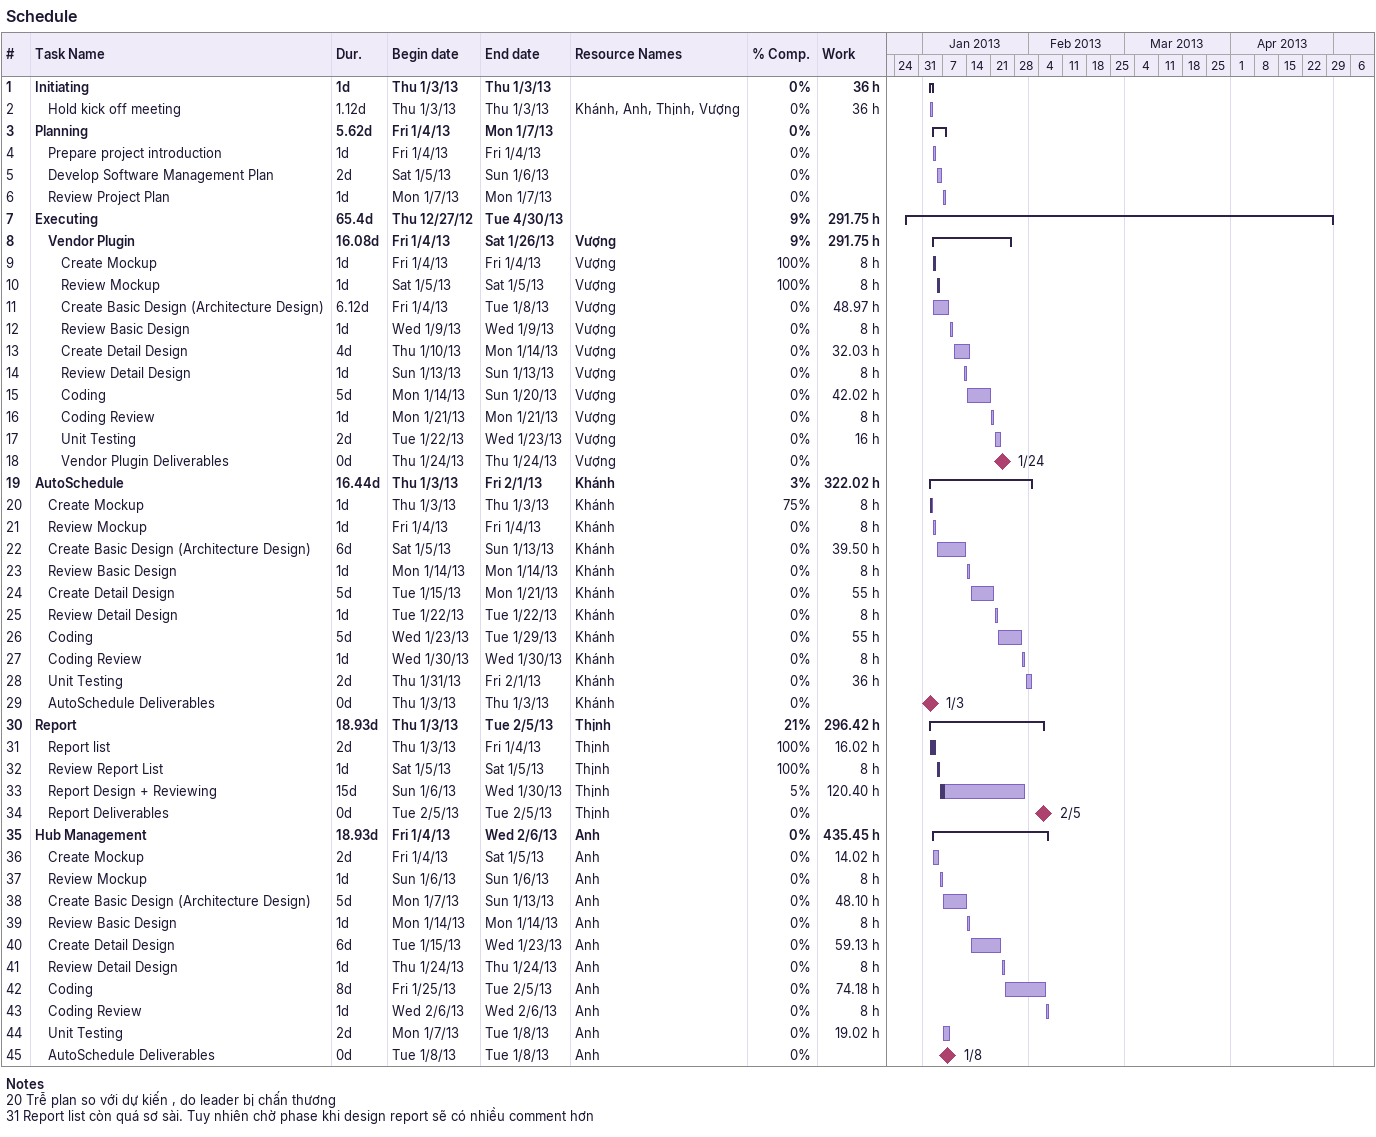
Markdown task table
Schedule

| ID | Level | Task | Duration | Start | Finish | Resources | % complete | Work (h) |
|---|---|---|---|---|---|---|---|---|
| 1 | 1 | **Initiating** | 1d | 2013-01-03 | 2013-01-03 |  | 0 | 36 |
| 2 | 2 | Hold kick off meeting | 1.12d | 2013-01-03 | 2013-01-03 | Khánh, Anh, Thịnh, Vượng | 0 | 36 |
| 3 | 1 | **Planning** | 5.62d | 2013-01-04 | 2013-01-07 |  | 0 |  |
| 4 | 2 | Prepare project introduction | 1d | 2013-01-04 | 2013-01-04 |  | 0 |  |
| 5 | 2 | Develop Software Management Plan | 2d | 2013-01-05 | 2013-01-06 |  | 0 |  |
| 6 | 2 | Review Project Plan | 1d | 2013-01-07 | 2013-01-07 |  | 0 |  |
| 7 | 1 | **Executing** | 65.4d | 2012-12-27 | 2013-04-30 |  | 9 | 291.75 |
| 8 | 2 | **Vendor Plugin** | 16.08d | 2013-01-04 | 2013-01-26 | Vượng | 9 | 291.75 |
| 9 | 3 | Create Mockup | 1d | 2013-01-04 | 2013-01-04 | Vượng | 100 | 8 |
| 10 | 3 | Review Mockup | 1d | 2013-01-05 | 2013-01-05 | Vượng | 100 | 8 |
| 11 | 3 | Create Basic Design (Architecture Design) | 6.12d | 2013-01-04 | 2013-01-08 | Vượng | 0 | 48.97 |
| 12 | 3 | Review Basic Design | 1d | 2013-01-09 | 2013-01-09 | Vượng | 0 | 8 |
| 13 | 3 | Create Detail Design | 4d | 2013-01-10 | 2013-01-14 | Vượng | 0 | 32.03 |
| 14 | 3 | Review Detail Design | 1d | 2013-01-13 | 2013-01-13 | Vượng | 0 | 8 |
| 15 | 3 | Coding | 5d | 2013-01-14 | 2013-01-20 | Vượng | 0 | 42.02 |
| 16 | 3 | Coding Review | 1d | 2013-01-21 | 2013-01-21 | Vượng | 0 | 8 |
| 17 | 3 | Unit Testing | 2d | 2013-01-22 | 2013-01-23 | Vượng | 0 | 16 |
| 18 | 3 | Vendor Plugin Deliverables | 0d | 2013-01-24 | 2013-01-24 | Vượng | 0 |  |
| 19 | 1 | **AutoSchedule** | 16.44d | 2013-01-03 | 2013-02-01 | Khánh | 3 | 322.02 |
| 20 | 2 | Create Mockup | 1d | 2013-01-03 | 2013-01-03 | Khánh | 75 | 8 |
| 21 | 2 | Review Mockup | 1d | 2013-01-04 | 2013-01-04 | Khánh | 0 | 8 |
| 22 | 2 | Create Basic Design (Architecture Design) | 6d | 2013-01-05 | 2013-01-13 | Khánh | 0 | 39.50 |
| 23 | 2 | Review Basic Design | 1d | 2013-01-14 | 2013-01-14 | Khánh | 0 | 8 |
| 24 | 2 | Create Detail Design | 5d | 2013-01-15 | 2013-01-21 | Khánh | 0 | 55 |
| 25 | 2 | Review Detail Design | 1d | 2013-01-22 | 2013-01-22 | Khánh | 0 | 8 |
| 26 | 2 | Coding | 5d | 2013-01-23 | 2013-01-29 | Khánh | 0 | 55 |
| 27 | 2 | Coding Review | 1d | 2013-01-30 | 2013-01-30 | Khánh | 0 | 8 |
| 28 | 2 | Unit Testing | 2d | 2013-01-31 | 2013-02-01 | Khánh | 0 | 36 |
| 29 | 2 | AutoSchedule Deliverables | 0d | 2013-01-03 | 2013-01-03 | Khánh | 0 |  |
| 30 | 1 | **Report** | 18.93d | 2013-01-03 | 2013-02-05 | Thịnh | 21 | 296.42 |
| 31 | 2 | Report list | 2d | 2013-01-03 | 2013-01-04 | Thịnh | 100 | 16.02 |
| 32 | 2 | Review Report List | 1d | 2013-01-05 | 2013-01-05 | Thịnh | 100 | 8 |
| 33 | 2 | Report Design + Reviewing | 15d | 2013-01-06 | 2013-01-30 | Thịnh | 5 | 120.40 |
| 34 | 2 | Report Deliverables | 0d | 2013-02-05 | 2013-02-05 | Thịnh | 0 |  |
| 35 | 1 | **Hub Management** | 18.93d | 2013-01-04 | 2013-02-06 | Anh | 0 | 435.45 |
| 36 | 2 | Create Mockup | 2d | 2013-01-04 | 2013-01-05 | Anh | 0 | 14.02 |
| 37 | 2 | Review Mockup | 1d | 2013-01-06 | 2013-01-06 | Anh | 0 | 8 |
| 38 | 2 | Create Basic Design (Architecture Design) | 5d | 2013-01-07 | 2013-01-13 | Anh | 0 | 48.10 |
| 39 | 2 | Review Basic Design | 1d | 2013-01-14 | 2013-01-14 | Anh | 0 | 8 |
| 40 | 2 | Create Detail Design | 6d | 2013-01-15 | 2013-01-23 | Anh | 0 | 59.13 |
| 41 | 2 | Review Detail Design | 1d | 2013-01-24 | 2013-01-24 | Anh | 0 | 8 |
| 42 | 2 | Coding | 8d | 2013-01-25 | 2013-02-05 | Anh | 0 | 74.18 |
| 43 | 2 | Coding Review | 1d | 2013-02-06 | 2013-02-06 | Anh | 0 | 8 |
| 44 | 2 | Unit Testing | 2d | 2013-01-07 | 2013-01-08 | Anh | 0 | 19.02 |
| 45 | 2 | AutoSchedule Deliverables | 0d | 2013-01-08 | 2013-01-08 | Anh | 0 |  |

Notes
- 20: Trễ plan so với dự kiến , do leader bị chấn thương
- 31: Report list còn quá sơ sài. Tuy nhiên chờ phase khi design report sẽ có nhiều comment hơn
